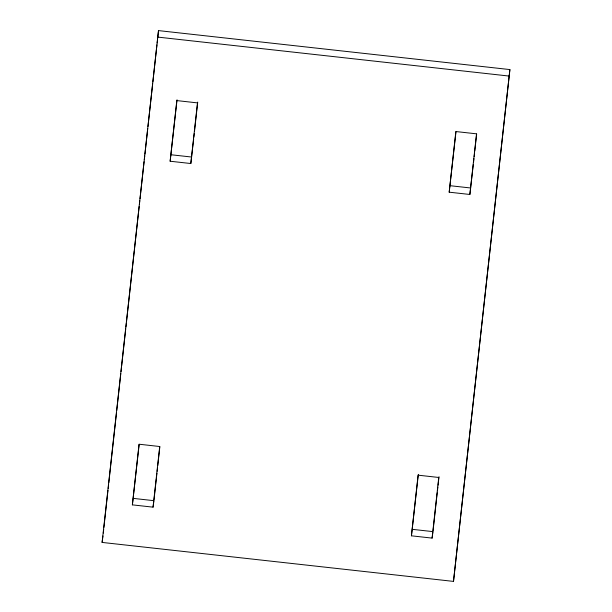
<?xml version="1.0" encoding="UTF-8"?>
<svg xmlns="http://www.w3.org/2000/svg" width="612" height="612" viewBox="0 0 612 612"><rect width="100%" height="100%" fill="white"/><g stroke="black" fill="none" stroke-linecap="round" stroke-linejoin="round"><path stroke-width="0.92" d="M102.105 542.423L158.5 30.6L509.895 69.577L453.5 581.4L102.105 542.423L102.969 535.944M103.283 533.098L103.703 529.296M103.91 527.399L107.98 490.35M108.194 488.452L108.607 484.65M108.814 482.753L116.54 412.457M116.747 410.56L120.816 373.511M121.031 371.614L121.444 367.812M121.658 365.915L125.728 328.866M125.934 326.969L126.355 323.167M126.562 321.269L134.28 250.974M134.495 249.076L139.192 206.328M139.398 204.431L139.819 200.629M140.026 198.732L144.095 161.683M144.302 159.786L144.723 155.984M144.929 154.086L147.744 128.436M147.959 126.539L152.656 83.79M152.862 81.893L156.932 44.852M157.139 42.947L157.559 39.153M157.766 37.248L158.5 30.6M132.383 504.862L139.046 444.22L159.717 446.515L153.054 507.157L132.383 504.862L139.184 444.373M170.144 161.231L176.807 100.59L197.477 102.885L190.814 163.526L170.144 161.231L177.052 99.794M154.025 499.729L156.32 478.882M156.527 476.985L156.94 473.198M157.146 471.301L157.567 467.514M157.774 465.617L159.854 446.668M190.814 163.526L193.66 139.039M193.866 137.142L194.279 133.355M194.494 131.458L197.722 102.082M411.432 535.814L418.095 475.172L438.766 477.467L432.103 538.109L411.432 535.814L418.34 474.377M449.193 192.183L455.856 131.542L476.526 133.829L469.863 194.471L449.193 192.183L455.994 131.687M433.074 530.681L437.236 492.775M437.45 490.885L437.863 487.091M438.07 485.194L439.011 476.672M469.863 194.471L473.328 164.299M473.543 162.41L473.956 158.615M474.162 156.726L474.583 152.931M474.79 151.034L476.664 133.982M453.5 581.4L509.895 69.577M153.054 507.157L153.926 500.677L133.255 498.382M432.103 538.109L432.967 531.621L412.297 529.334M157.636 37.08L509.031 76.056M171.008 154.752L191.678 157.039M450.057 185.696L470.727 187.991"/></g></svg>
